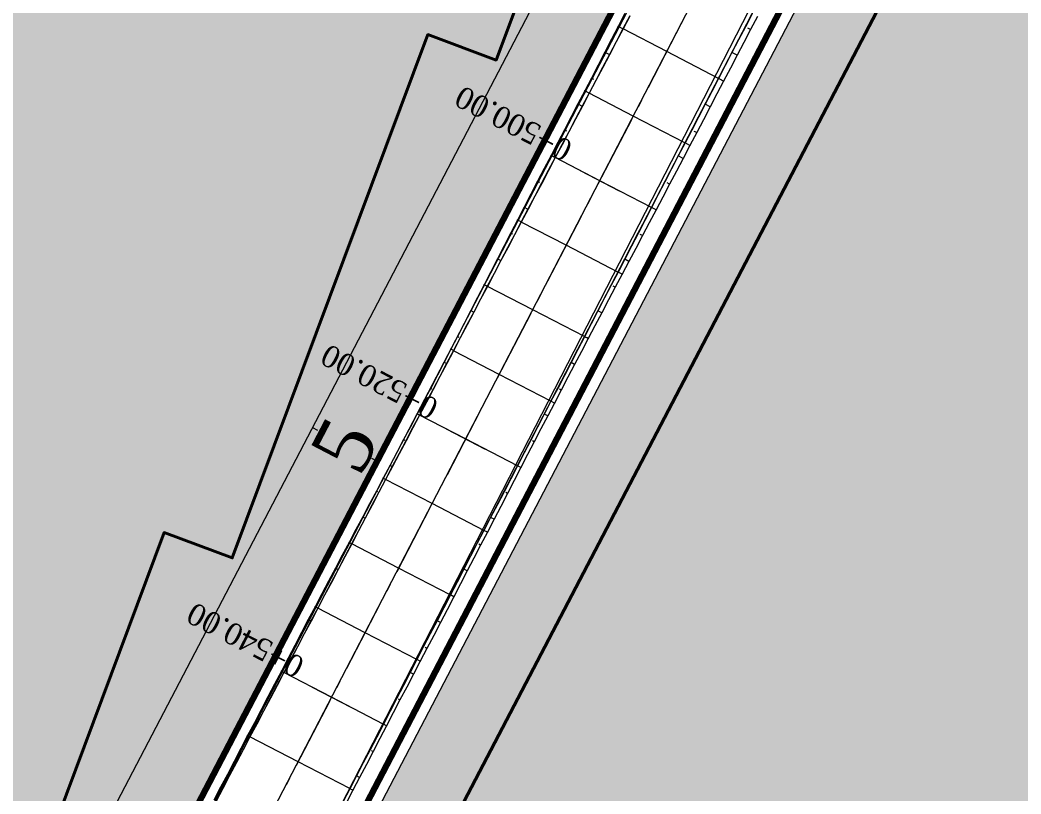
# Model space of a CAD drawing. Header units: metres. Extents: x 478603 to 489313, y 4282657 to 4289463.
# Drawn here: x 479230.1 to 479298.8, y 4286633.6 to 4286686.8 of the extents above; entities that cross this region are included whole.
import ezdxf

# ---------------------------------------------------------------- set-up
doc = ezdxf.new("R2010")
doc.units = ezdxf.units.M
for name, color, linetype, lineweight in [('ADAKENARI', 18, 'Continuous', 0), ('EKS_2', 5, 'Continuous', 0), ('EKSENLER', 3, 'Continuous', 0), ('HDA_2', 30, 'Continuous', 0), ('HDO_2', 30, 'Continuous', 0), ('KALDIRIM', 11, 'Continuous', 0), ('KYA_2', 1, 'Continuous', 20), ('KYO_2', 1, 'Continuous', 20), ('PARSEL_ALAN', 254, 'Continuous', 0), ('PARSEL_SERA_ALAN', 9, 'Continuous', 40), ('PL_ALİNMAN', 1, 'Continuous', 0), ('PL_ENKESIT', 1, 'Continuous', 0), ('PL_KM', 4, 'Continuous', 0), ('PL_KMYAZI', 30, 'Continuous', 0), ('RAKORDMAN', 3, 'Continuous', 0), ('ROL_CEPHE', 1, 'Continuous', 0), ('SEV_KYA_HDA', 3, 'Continuous', 0), ('SEV_KYO_HDO', 3, 'Continuous', 0), ('SNR_YAPIYAK', 18, 'Continuous', 0), ('YKA_2', 33, 'Continuous', 0), ('YKO_2', 33, 'Continuous', 0)]:
    doc.layers.add(name, color=color, linetype=linetype, lineweight=lineweight)
doc.styles.get("Standard").update_dxf_attribs({"font": 'times.ttf'})

msp = doc.modelspace()

# ---------------------------------------------------------------- hatches: boundary and pattern name
at = {"layer": 'PARSEL_ALAN'}
for points in [[(479207.44, 4286566.13), (479078.522, 4286614.302), (479053.516, 4286624.577), (479032.004, 4286635.94), (478964.563, 4286683.67), (478968.065, 4286688.423), (479034.161, 4286811.485), (479043.443, 4286844.133), (479302.343, 4286747.869)], [(479298.515, 4286716.47), (479302.236, 4286717.242), (479338.767, 4286687.674), (479363.604, 4286670.687), (479498.888, 4286577.307), (479499.968, 4286572.944), (479473.928, 4286523.091), (479464.491, 4286514.43), (479452.192, 4286504.422), (479445.649, 4286482.017), (479417.179, 4286482.509), (479348.224, 4286483.702), (479307.462, 4286488.78), (479198.426, 4286501.743), (479189.287, 4286507.41)]]:
    msp.add_hatch(color=256, dxfattribs=at).paths.add_polyline_path(points)
at = {"layer": 'PARSEL_SERA_ALAN'}
for points in [[(479203.047, 4286573.109), (479083.276, 4286617.863), (479086.636, 4286626.855), (479021.064, 4286651.357), (479024.425, 4286660.35), (478986.955, 4286674.351), (478990.315, 4286683.343), (478976.264, 4286688.594), (478979.624, 4286697.586), (478984.308, 4286695.836), (478997.749, 4286731.807), (479002.432, 4286730.057), (479015.873, 4286766.028), (479020.557, 4286764.278), (479033.998, 4286800.249), (479038.681, 4286798.498), (479052.122, 4286834.469), (479290.991, 4286745.214), (479280.911, 4286718.236), (479276.227, 4286719.986), (479262.786, 4286684.015), (479258.103, 4286685.765), (479244.662, 4286649.794), (479239.978, 4286651.544), (479226.537, 4286615.573), (479221.854, 4286617.324), (479205.053, 4286572.36)], [(479294.518, 4286698.023), (479379.604, 4286653.568), (479377.289, 4286649.136), (479411.324, 4286631.354), (479409.008, 4286626.922), (479443.043, 4286609.14), (479440.727, 4286604.709), (479474.762, 4286586.926), (479472.447, 4286582.495), (479489.464, 4286573.604), (479461.679, 4286520.425), (479453.171, 4286524.87), (479434.648, 4286489.417), (479426.139, 4286493.863), (479423.824, 4286489.431), (479415.315, 4286493.877), (479413, 4286489.445), (479404.491, 4286493.891), (479402.176, 4286489.459), (479393.667, 4286493.905), (479391.352, 4286489.473), (479382.843, 4286493.919), (479380.527, 4286489.487), (479372.019, 4286493.933), (479369.703, 4286489.501), (479361.195, 4286493.947), (479358.879, 4286489.515), (479350.371, 4286493.961), (479348.055, 4286489.529), (479331.038, 4286498.42), (479328.723, 4286493.988), (479320.214, 4286498.434), (479317.899, 4286494.002), (479309.39, 4286498.448), (479307.075, 4286494.016), (479290.057, 4286502.907), (479287.742, 4286498.476), (479279.233, 4286502.921), (479276.918, 4286498.49), (479259.901, 4286507.381), (479257.585, 4286502.949), (479249.077, 4286507.395), (479246.761, 4286502.963), (479238.252, 4286507.409), (479235.937, 4286502.977), (479218.92, 4286511.868), (479216.604, 4286507.437), (479208.096, 4286511.882), (479199.587, 4286516.328)]]:
    msp.add_hatch(color=256, dxfattribs=at).paths.add_polyline_path(points)

# ---------------------------------------------------------------- linework, layer by layer
at = {"layer": 'ADAKENARI', "lineweight": 100}
for p, q in [((479405.087, 4286944.623), (479137.704, 4286432.587)), ((479164.565, 4286461.555), (479297.759, 4286717.083))]:
    msp.add_line(p, q, dxfattribs=at)
at = {"layer": 'EKS_2'}
for p in [(479274.51, 4286684.603, 920.372), (479272.208, 4286680.165, 920.384), (479269.906, 4286675.727, 920.396), (479267.603, 4286671.288, 920.408), (479265.301, 4286666.85, 920.42), (479262.998, 4286662.412, 920.431), (479260.696, 4286657.973, 920.443), (479258.393, 4286653.535, 920.455), (479256.091, 4286649.097, 920.467), (479253.789, 4286644.658, 920.479), (479251.486, 4286640.22, 920.49), (479249.184, 4286635.782, 920.502)]:
    msp.add_point(p, dxfattribs=at)
at = {"layer": 'EKSENLER'}
msp.add_line((479143.934, 4286432.894), (479292.801, 4286719.862), dxfattribs=at)
at = {"layer": 'HDA_2'}
msp.add_polyline3d([(479271.969, 4286687.048, 920.32), (479271.503, 4286686.164, 920.322), (479271.037, 4286685.279, 920.325), (479270.571, 4286684.394, 920.327), (479270.105, 4286683.509, 920.329), (479269.639, 4286682.625, 920.332), (479269.173, 4286681.74, 920.334), (479268.706, 4286680.855, 920.336), (479268.24, 4286679.97, 920.339), (479267.774, 4286679.085, 920.341), (479267.308, 4286678.201, 920.344), (479266.842, 4286677.316, 920.346), (479266.376, 4286676.431, 920.348), (479265.91, 4286675.546, 920.351), (479265.444, 4286674.661, 920.353), (479264.978, 4286673.777, 920.355), (479264.512, 4286672.892, 920.358), (479264.046, 4286672.007, 920.36), (479263.58, 4286671.122, 920.362), (479263.114, 4286670.238, 920.365), (479262.648, 4286669.353, 920.367), (479262.182, 4286668.468, 920.37), (479261.716, 4286667.583, 920.372), (479261.25, 4286666.698, 920.374), (479260.784, 4286665.814, 920.377), (479260.318, 4286664.929, 920.379), (479259.852, 4286664.044, 920.381), (479259.386, 4286663.159, 920.384), (479258.92, 4286662.274, 920.386), (479258.453, 4286661.39, 920.388), (479257.987, 4286660.505, 920.391), (479257.521, 4286659.62, 920.393), (479257.055, 4286658.735, 920.396), (479256.589, 4286657.851, 920.398), (479256.123, 4286656.966, 920.4), (479255.657, 4286656.081, 920.403), (479255.191, 4286655.196, 920.405), (479254.725, 4286654.311, 920.407), (479254.259, 4286653.427, 920.41), (479253.793, 4286652.542, 920.412), (479253.327, 4286651.657, 920.414), (479252.861, 4286650.772, 920.417), (479252.395, 4286649.888, 920.419), (479251.929, 4286649.003, 920.422), (479251.463, 4286648.118, 920.424), (479250.997, 4286647.233, 920.426), (479250.531, 4286646.348, 920.429), (479250.065, 4286645.464, 920.431), (479249.599, 4286644.579, 920.433), (479249.133, 4286643.694, 920.436), (479248.667, 4286642.809, 920.438), (479248.2, 4286641.924, 920.44), (479247.734, 4286641.04, 920.443), (479247.268, 4286640.155, 920.445), (479246.802, 4286639.27, 920.448), (479246.336, 4286638.385, 920.45), (479245.87, 4286637.501, 920.452), (479245.404, 4286636.616, 920.455), (479244.938, 4286635.731, 920.457), (479244.472, 4286634.846, 920.459), (479244.006, 4286633.961, 920.462), (479243.54, 4286633.077, 920.464)], dxfattribs=at)
for p in [(479271.503, 4286686.164, 920.322), (479269.173, 4286681.74, 920.334), (479266.842, 4286677.316, 920.346), (479264.512, 4286672.892, 920.358), (479262.182, 4286668.468, 920.37), (479259.852, 4286664.044, 920.381), (479257.521, 4286659.62, 920.393), (479255.191, 4286655.196, 920.405), (479252.861, 4286650.772, 920.417), (479250.531, 4286646.348, 920.429), (479248.2, 4286641.924, 920.44), (479245.87, 4286637.501, 920.452)]:
    msp.add_point(p, dxfattribs=at)
at = {"layer": 'HDO_2'}
msp.add_polyline3d([(479280.372, 4286687.195, 920.31), (479279.912, 4286686.308, 920.313), (479279.451, 4286685.42, 920.315), (479278.991, 4286684.532, 920.318), (479278.53, 4286683.645, 920.32), (479278.07, 4286682.757, 920.322), (479277.609, 4286681.869, 920.325), (479277.149, 4286680.982, 920.327), (479276.688, 4286680.094, 920.329), (479276.228, 4286679.206, 920.332), (479275.768, 4286678.319, 920.334), (479275.307, 4286677.431, 920.336), (479274.847, 4286676.543, 920.339), (479274.386, 4286675.656, 920.341), (479273.926, 4286674.768, 920.344), (479273.465, 4286673.88, 920.346), (479273.005, 4286672.993, 920.348), (479272.544, 4286672.105, 920.351), (479272.084, 4286671.217, 920.353), (479271.623, 4286670.33, 920.355), (479271.163, 4286669.442, 920.358), (479270.702, 4286668.554, 920.36), (479270.242, 4286667.667, 920.362), (479269.781, 4286666.779, 920.365), (479269.321, 4286665.891, 920.367), (479268.86, 4286665.004, 920.37), (479268.4, 4286664.116, 920.372), (479267.939, 4286663.228, 920.374), (479267.479, 4286662.34, 920.377), (479267.018, 4286661.453, 920.379), (479266.558, 4286660.565, 920.381), (479266.097, 4286659.677, 920.384), (479265.637, 4286658.79, 920.386), (479265.176, 4286657.902, 920.388), (479264.716, 4286657.014, 920.391), (479264.255, 4286656.127, 920.393), (479263.795, 4286655.239, 920.396), (479263.334, 4286654.351, 920.398), (479262.874, 4286653.464, 920.4), (479262.413, 4286652.576, 920.403), (479261.953, 4286651.688, 920.405), (479261.493, 4286650.801, 920.407), (479261.032, 4286649.913, 920.41), (479260.572, 4286649.025, 920.412), (479260.111, 4286648.138, 920.414), (479259.651, 4286647.25, 920.417), (479259.19, 4286646.362, 920.419), (479258.73, 4286645.475, 920.422), (479258.269, 4286644.587, 920.424), (479257.809, 4286643.699, 920.426), (479257.348, 4286642.812, 920.429), (479256.888, 4286641.924, 920.431), (479256.427, 4286641.036, 920.433), (479255.967, 4286640.149, 920.436), (479255.506, 4286639.261, 920.438), (479255.046, 4286638.373, 920.44), (479254.585, 4286637.486, 920.443), (479254.125, 4286636.598, 920.445), (479253.664, 4286635.71, 920.448), (479253.204, 4286634.823, 920.45), (479252.743, 4286633.935, 920.452), (479252.283, 4286633.047, 920.455)], dxfattribs=at)
for p in [(479278.07, 4286682.757, 920.322), (479275.768, 4286678.319, 920.334), (479273.465, 4286673.88, 920.346), (479271.163, 4286669.442, 920.358), (479268.86, 4286665.004, 920.37), (479266.558, 4286660.565, 920.381), (479264.255, 4286656.127, 920.393), (479261.953, 4286651.688, 920.405), (479259.651, 4286647.25, 920.417), (479257.348, 4286642.812, 920.429), (479255.046, 4286638.373, 920.44), (479252.743, 4286633.935, 920.452)]:
    msp.add_point(p, dxfattribs=at)
at = {"layer": 'KALDIRIM'}
for p, q in [((479491.757, 4287108.732), (479141.95, 4286438.657)), ((479164.189, 4286463.251), (479296.373, 4286718.061))]:
    msp.add_line(p, q, dxfattribs=at)
at = {"layer": 'KYA_2'}
msp.add_polyline3d([(479271.638, 4286687.22, 924.031), (479271.174, 4286686.334, 924.025), (479270.713, 4286685.447, 923.957), (479270.254, 4286684.559, 923.889), (479269.794, 4286683.67, 923.821), (479269.335, 4286682.782, 923.753), (479268.875, 4286681.894, 923.685), (479268.413, 4286681.007, 923.649), (479267.95, 4286680.121, 923.613), (479267.487, 4286679.234, 923.577), (479267.024, 4286678.348, 923.541), (479266.562, 4286677.461, 923.505), (479266.101, 4286676.574, 923.445), (479265.64, 4286675.687, 923.384), (479265.179, 4286674.799, 923.324), (479264.719, 4286673.911, 923.264), (479264.259, 4286673.023, 923.204), (479263.8, 4286672.134, 923.122), (479263.342, 4286671.246, 923.041), (479262.884, 4286670.357, 922.959), (479262.425, 4286669.468, 922.878), (479261.966, 4286668.58, 922.796), (479261.507, 4286667.691, 922.723), (479261.048, 4286666.803, 922.65), (479260.588, 4286665.915, 922.578), (479260.129, 4286665.027, 922.505), (479259.67, 4286664.138, 922.432), (479259.211, 4286663.25, 922.362), (479258.752, 4286662.361, 922.292), (479258.293, 4286661.473, 922.222), (479257.833, 4286660.585, 922.152), (479257.371, 4286659.698, 922.082), (479256.906, 4286658.813, 922.11), (479256.437, 4286657.929, 922.139), (479255.968, 4286657.046, 922.168), (479255.499, 4286656.163, 922.196), (479255.03, 4286655.28, 922.225), (479254.56, 4286654.397, 922.262), (479254.091, 4286653.514, 922.299), (479253.622, 4286652.631, 922.335), (479253.153, 4286651.748, 922.372), (479252.684, 4286650.864, 922.409), (479252.217, 4286649.98, 922.416), (479251.75, 4286649.096, 922.423), (479251.283, 4286648.211, 922.43), (479250.817, 4286647.326, 922.437), (479250.352, 4286646.441, 922.444), (479249.887, 4286645.556, 922.421), (479249.424, 4286644.67, 922.397), (479248.96, 4286643.784, 922.374), (479248.496, 4286642.897, 922.351), (479248.033, 4286642.011, 922.327), (479247.569, 4286641.125, 922.301), (479247.106, 4286640.239, 922.275), (479246.642, 4286639.353, 922.249), (479246.179, 4286638.467, 922.223), (479245.715, 4286637.581, 922.197), (479245.252, 4286636.695, 922.167), (479244.789, 4286635.809, 922.137), (479244.326, 4286634.922, 922.107), (479243.862, 4286634.036, 922.077), (479243.399, 4286633.15, 922.047)], dxfattribs=at)
for p in [(479271.174, 4286686.334, 924.025), (479268.875, 4286681.894, 923.685), (479266.562, 4286677.461, 923.505), (479264.259, 4286673.023, 923.204), (479261.966, 4286668.58, 922.796), (479259.67, 4286664.138, 922.432), (479257.371, 4286659.698, 922.082), (479255.03, 4286655.28, 922.225), (479252.684, 4286650.864, 922.409), (479250.352, 4286646.441, 922.444), (479248.033, 4286642.011, 922.327), (479245.715, 4286637.581, 922.197)]:
    msp.add_point(p, dxfattribs=at)
at = {"layer": 'KYO_2'}
msp.add_polyline3d([(479280.735, 4286687.007, 924.399), (479280.273, 4286686.12, 924.376), (479279.81, 4286685.234, 924.352), (479279.347, 4286684.347, 924.329), (479278.884, 4286683.461, 924.306), (479278.421, 4286682.575, 924.282), (479277.958, 4286681.688, 924.252), (479277.495, 4286680.802, 924.221), (479277.032, 4286679.916, 924.19), (479276.568, 4286679.03, 924.159), (479276.104, 4286678.144, 924.128), (479275.64, 4286677.258, 924.076), (479275.174, 4286676.373, 924.024), (479274.709, 4286675.488, 923.972), (479274.244, 4286674.603, 923.92), (479273.778, 4286673.718, 923.869), (479273.311, 4286672.834, 923.798), (479272.844, 4286671.949, 923.727), (479272.377, 4286671.065, 923.656), (479271.91, 4286670.181, 923.585), (479271.443, 4286669.297, 923.514), (479270.977, 4286668.412, 923.456), (479270.51, 4286667.527, 923.398), (479270.045, 4286666.642, 923.34), (479269.579, 4286665.757, 923.283), (479269.114, 4286664.872, 923.225), (479268.649, 4286663.986, 923.187), (479268.185, 4286663.101, 923.15), (479267.721, 4286662.215, 923.113), (479267.257, 4286661.329, 923.076), (479266.794, 4286660.443, 923.038), (479266.331, 4286659.556, 923.022), (479265.868, 4286658.67, 923.005), (479265.406, 4286657.783, 922.988), (479264.944, 4286656.896, 922.971), (479264.483, 4286656.009, 922.955), (479264.023, 4286655.121, 922.971), (479263.564, 4286654.233, 922.988), (479263.105, 4286653.344, 923.005), (479262.646, 4286652.456, 923.021), (479262.187, 4286651.567, 923.038), (479261.727, 4286650.679, 923.046), (479261.268, 4286649.791, 923.054), (479260.808, 4286648.903, 923.062), (479260.348, 4286648.015, 923.07), (479259.887, 4286647.128, 923.078), (479259.425, 4286646.241, 923.055), (479258.962, 4286645.354, 923.033), (479258.499, 4286644.468, 923.011), (479258.036, 4286643.581, 922.989), (479257.573, 4286642.695, 922.966), (479257.111, 4286641.808, 922.944), (479256.648, 4286640.922, 922.922), (479256.185, 4286640.035, 922.899), (479255.723, 4286639.149, 922.877), (479255.26, 4286638.262, 922.854), (479254.798, 4286637.376, 922.833), (479254.335, 4286636.489, 922.813), (479253.873, 4286635.602, 922.792), (479253.41, 4286634.716, 922.772), (479252.947, 4286633.829, 922.751), (479252.484, 4286632.943, 922.722)], dxfattribs=at)
for p in [(479278.421, 4286682.575, 924.282), (479276.104, 4286678.144, 924.128), (479273.778, 4286673.718, 923.869), (479271.443, 4286669.297, 923.514), (479269.114, 4286664.872, 923.225), (479266.794, 4286660.443, 923.038), (479264.483, 4286656.009, 922.955), (479262.187, 4286651.567, 923.038), (479259.887, 4286647.128, 923.078), (479257.573, 4286642.695, 922.966), (479255.26, 4286638.262, 922.854), (479252.947, 4286633.829, 922.751)]:
    msp.add_point(p, dxfattribs=at)
at = {"layer": 'PARSEL_ALAN'}
for points in [[(479207.44, 4286566.13, 919.99), (479078.522, 4286614.302, 906.873), (479053.516, 4286624.577, 904.793), (479032.004, 4286635.94, 901.935), (478964.563, 4286683.67, 898.842), (478968.065, 4286688.423, 898.871), (479034.161, 4286811.485, 898.734), (479043.443, 4286844.133, 899.166), (479302.343, 4286747.869, 922.414), (479207.44, 4286566.13, 919.99)], [(479207.44, 4286566.13, 0), (479078.522, 4286614.302, 0), (479053.516, 4286624.577, 0), (479032.004, 4286635.94, 0), (478964.563, 4286683.67, 0), (478968.065, 4286688.423, 0), (479034.161, 4286811.485, 0), (479043.443, 4286844.133, 0), (479302.343, 4286747.869, 0), (479207.44, 4286566.13, 0)], [(479298.515, 4286716.47, 921.094), (479302.236, 4286717.242, 919.873), (479338.767, 4286687.674, 924.909), (479363.604, 4286670.687, 927.047), (479498.888, 4286577.307, 935.494), (479499.968, 4286572.944, 935.676), (479473.928, 4286523.091, 935.649), (479464.491, 4286514.43, 935.434), (479452.192, 4286504.422, 935.044), (479445.649, 4286482.017, 935.051), (479417.179, 4286482.509, 933.671), (479348.224, 4286483.702, 930.256), (479307.462, 4286488.78, 928.1), (479198.426, 4286501.743, 922.102), (479189.287, 4286507.41, 921.584), (479298.515, 4286716.47, 921.094)], [(479298.515, 4286716.47, 0), (479302.236, 4286717.242, 0), (479338.767, 4286687.674, 0), (479363.604, 4286670.687, 0), (479498.888, 4286577.307, 0), (479499.968, 4286572.944, 0), (479473.928, 4286523.091, 0), (479464.491, 4286514.43, 0), (479452.192, 4286504.422, 0), (479445.649, 4286482.017, 0), (479417.179, 4286482.509, 0), (479348.224, 4286483.702, 0), (479307.462, 4286488.78, 0), (479198.426, 4286501.743, 0), (479189.287, 4286507.41, 0), (479298.515, 4286716.47, 0)]]:
    msp.add_polyline3d(points, close=True, dxfattribs=at)
at = {"layer": 'PARSEL_SERA_ALAN'}
for points in [[(479290.991, 4286745.214, 0), (479280.911, 4286718.236, 0), (479276.227, 4286719.986, 0), (479262.786, 4286684.015, 0), (479258.103, 4286685.765, 0), (479244.662, 4286649.794, 0), (479239.978, 4286651.544, 0), (479226.537, 4286615.573, 0), (479221.854, 4286617.324, 0), (479205.053, 4286572.36, 0), (479203.047, 4286573.109, 0), (479203.047, 4286573.109, 0), (479083.276, 4286617.863, 0), (479086.636, 4286626.855, 0), (479021.064, 4286651.357, 0), (479024.425, 4286660.35, 0), (478986.955, 4286674.351, 0), (478990.315, 4286683.343, 0), (478976.264, 4286688.594, 0), (478979.624, 4286697.586, 0), (478984.308, 4286695.836, 0), (478997.749, 4286731.807, 0)], [(479290.991, 4286745.214, 0), (479280.911, 4286718.236, 0), (479276.227, 4286719.986, 0), (479262.786, 4286684.015, 0), (479258.103, 4286685.765, 0), (479244.662, 4286649.794, 0), (479239.978, 4286651.544, 0), (479226.537, 4286615.573, 0), (479221.854, 4286617.324, 0), (479205.053, 4286572.36, 0), (479203.047, 4286573.109, 0), (479203.047, 4286573.109, 0), (479083.276, 4286617.863, 0), (479086.636, 4286626.855, 0), (479021.064, 4286651.357, 0), (479024.425, 4286660.35, 0), (478986.955, 4286674.351, 0), (478990.315, 4286683.343, 0), (478976.264, 4286688.594, 0), (478979.624, 4286697.586, 0), (478984.308, 4286695.836, 0), (478997.749, 4286731.807, 0)], [(479307.075, 4286494.016, 0), (479290.057, 4286502.907, 0), (479287.742, 4286498.476, 0), (479279.233, 4286502.921, 0), (479276.918, 4286498.49, 0), (479259.901, 4286507.381, 0), (479257.585, 4286502.949, 0), (479249.077, 4286507.395, 0), (479246.761, 4286502.963, 0), (479238.252, 4286507.409, 0), (479235.937, 4286502.977, 0), (479218.92, 4286511.868, 0), (479216.604, 4286507.437, 0), (479208.096, 4286511.882, 0), (479199.587, 4286516.328, 0), (479294.518, 4286698.023, 0), (479294.518, 4286698.023, 0), (479379.604, 4286653.568, 0)], [(479307.075, 4286494.016, 0), (479290.057, 4286502.907, 0), (479287.742, 4286498.476, 0), (479279.233, 4286502.921, 0), (479276.918, 4286498.49, 0), (479259.901, 4286507.381, 0), (479257.585, 4286502.949, 0), (479249.077, 4286507.395, 0), (479246.761, 4286502.963, 0), (479238.252, 4286507.409, 0), (479235.937, 4286502.977, 0), (479218.92, 4286511.868, 0), (479216.604, 4286507.437, 0), (479208.096, 4286511.882, 0), (479199.587, 4286516.328, 0), (479294.518, 4286698.023, 0), (479294.518, 4286698.023, 0), (479379.604, 4286653.568, 0)]]:
    msp.add_polyline3d(points, dxfattribs=at)
at = {"layer": 'PL_ALİNMAN'}
for p, q in [((479275.533, 4286686.575), (479273.231, 4286682.136)), ((479272.77, 4286681.249), (479272.54, 4286680.805)), ((479272.079, 4286679.917), (479269.777, 4286675.479)), ((479269.317, 4286674.591), (479269.086, 4286674.147)), ((479268.626, 4286673.26), (479266.323, 4286668.821)), ((479265.863, 4286667.934), (479265.633, 4286667.49)), ((479265.172, 4286666.602), (479262.87, 4286662.164)), ((479262.409, 4286661.276), (479262.179, 4286660.832)), ((479261.719, 4286659.945), (479259.416, 4286655.506)), ((479258.956, 4286654.619), (479258.725, 4286654.175)), ((479258.265, 4286653.287), (479255.963, 4286648.849)), ((479255.502, 4286647.961), (479255.272, 4286647.517)), ((479254.811, 4286646.63), (479252.509, 4286642.191)), ((479252.048, 4286641.304), (479251.818, 4286640.86)), ((479251.358, 4286639.972), (479249.055, 4286635.534)), ((479248.595, 4286634.646), (479248.365, 4286634.202))]:
    msp.add_line(p, q, dxfattribs=at)
at = {"layer": 'PL_ENKESIT'}
for points in [[(479278.421, 4286682.575, 924.282), (479278.07, 4286682.757, 920.322), (479278.061, 4286682.761, 920.372), (479274.51, 4286684.603, 920.372), (479271.512, 4286686.159, 920.372), (479271.503, 4286686.164, 920.322), (479271.174, 4286686.334, 924.025)], [(479276.104, 4286678.144, 924.128), (479275.768, 4286678.319, 920.334), (479275.759, 4286678.323, 920.384), (479272.208, 4286680.165, 920.384), (479269.181, 4286681.735, 920.384), (479269.173, 4286681.74, 920.334), (479268.875, 4286681.894, 923.685)], [(479273.778, 4286673.718, 923.869), (479273.465, 4286673.88, 920.346), (479273.456, 4286673.885, 920.396), (479269.906, 4286675.727, 920.396), (479266.851, 4286677.311, 920.396), (479266.842, 4286677.316, 920.346), (479266.562, 4286677.461, 923.505)], [(479271.443, 4286669.297, 923.514), (479271.163, 4286669.442, 920.358), (479271.154, 4286669.446, 920.408), (479267.603, 4286671.288, 920.408), (479264.521, 4286672.887, 920.408), (479264.512, 4286672.892, 920.358), (479264.259, 4286673.023, 923.204)], [(479269.114, 4286664.872, 923.225), (479268.86, 4286665.004, 920.37), (479268.851, 4286665.008, 920.42), (479265.301, 4286666.85, 920.42), (479262.191, 4286668.463, 920.42), (479262.182, 4286668.468, 920.37), (479261.966, 4286668.58, 922.796)], [(479266.794, 4286660.443, 923.038), (479266.558, 4286660.565, 920.381), (479266.549, 4286660.57, 920.431), (479262.998, 4286662.412, 920.431), (479259.86, 4286664.039, 920.431), (479259.852, 4286664.044, 920.381), (479259.67, 4286664.138, 922.432)], [(479264.483, 4286656.009, 922.955), (479264.255, 4286656.127, 920.393), (479264.247, 4286656.131, 920.443), (479260.696, 4286657.973, 920.443), (479257.53, 4286659.616, 920.443), (479257.521, 4286659.62, 920.393), (479257.371, 4286659.698, 922.082)], [(479262.187, 4286651.567, 923.038), (479261.953, 4286651.688, 920.405), (479261.944, 4286651.693, 920.455), (479258.393, 4286653.535, 920.455), (479255.2, 4286655.192, 920.455), (479255.191, 4286655.196, 920.405), (479255.03, 4286655.28, 922.225)], [(479259.887, 4286647.128, 923.078), (479259.651, 4286647.25, 920.417), (479259.642, 4286647.255, 920.467), (479256.091, 4286649.097, 920.467), (479252.87, 4286650.768, 920.467), (479252.861, 4286650.772, 920.417), (479252.684, 4286650.864, 922.409)], [(479257.573, 4286642.695, 922.966), (479257.348, 4286642.812, 920.429), (479257.339, 4286642.816, 920.479), (479253.789, 4286644.658, 920.479), (479250.54, 4286646.344, 920.479), (479250.531, 4286646.348, 920.429), (479250.352, 4286646.441, 922.444)], [(479255.26, 4286638.262, 922.854), (479255.046, 4286638.373, 920.44), (479255.037, 4286638.378, 920.49), (479251.486, 4286640.22, 920.49), (479248.209, 4286641.92, 920.49), (479248.2, 4286641.924, 920.44), (479248.033, 4286642.011, 922.327)], [(479252.947, 4286633.829, 922.751), (479252.743, 4286633.935, 920.452), (479252.734, 4286633.94, 920.502), (479249.184, 4286635.782, 920.502), (479245.879, 4286637.496, 920.502), (479245.87, 4286637.501, 920.452), (479245.715, 4286637.581, 922.197)]]:
    msp.add_polyline3d(points, dxfattribs=at)
at = {"layer": 'PL_KM'}
for p, q in [((479268.574, 4286676.417), (479271.237, 4286675.036)), ((479259.364, 4286658.664), (479262.027, 4286657.283)), ((479250.155, 4286640.911), (479252.818, 4286639.529))]:
    msp.add_line(p, q, dxfattribs=at)
at = {"layer": 'RAKORDMAN'}
for p, q in [((479305.076, 4286751.135, 923.341), (479231.221, 4286609.66, 919.99)), ((479308.085, 4286741.953, 923.558), (479252.104, 4286632.724, 922.656))]:
    msp.add_line(p, q, dxfattribs=at)
at = {"layer": 'ROL_CEPHE'}
for p, q in [((479250.17, 4286658.759), (479250.524, 4286658.574)), ((479254.602, 4286656.445), (479254.247, 4286656.63))]:
    msp.add_line(p, q, dxfattribs=at)
at = {"layer": 'SEV_KYA_HDA'}
for p, q in [((479271.174, 4286686.334, 924.025), (479271.338, 4286686.249, 922.174)), ((479270.254, 4286684.559, 923.889), (479270.571, 4286684.394, 920.327)), ((479269.335, 4286682.782, 923.753), (479269.487, 4286682.703, 922.042)), ((479268.413, 4286681.007, 923.649), (479268.706, 4286680.855, 920.336)), ((479267.487, 4286679.234, 923.577), (479267.631, 4286679.16, 921.959)), ((479266.562, 4286677.461, 923.505), (479266.842, 4286677.316, 920.346)), ((479265.64, 4286675.687, 923.384), (479265.775, 4286675.616, 921.868)), ((479264.719, 4286673.911, 923.264), (479264.978, 4286673.777, 920.355)), ((479263.8, 4286672.134, 923.122), (479263.923, 4286672.071, 921.741)), ((479262.884, 4286670.357, 922.959), (479263.114, 4286670.238, 920.365)), ((479261.966, 4286668.58, 922.796), (479262.074, 4286668.524, 921.583)), ((479261.048, 4286666.803, 922.65), (479261.25, 4286666.698, 920.374)), ((479260.129, 4286665.027, 922.505), (479260.223, 4286664.978, 921.442)), ((479259.211, 4286663.25, 922.362), (479259.386, 4286663.159, 920.384)), ((479258.293, 4286661.473, 922.222), (479258.373, 4286661.431, 921.305)), ((479257.371, 4286659.698, 922.082), (479257.521, 4286659.62, 920.393)), ((479256.437, 4286657.929, 922.139), (479256.513, 4286657.89, 921.268)), ((479255.499, 4286656.163, 922.196), (479255.657, 4286656.081, 920.403)), ((479254.56, 4286654.397, 922.262), (479254.643, 4286654.354, 921.334)), ((479253.622, 4286652.631, 922.335), (479253.793, 4286652.542, 920.412)), ((479252.684, 4286650.864, 922.409), (479252.772, 4286650.818, 921.413)), ((479251.75, 4286649.096, 922.423), (479251.929, 4286649.003, 920.422)), ((479250.817, 4286647.326, 922.437), (479250.907, 4286647.28, 921.432)), ((479249.887, 4286645.556, 922.421), (479250.065, 4286645.464, 920.431)), ((479248.96, 4286643.784, 922.374), (479249.046, 4286643.739, 921.405)), ((479248.033, 4286642.011, 922.327), (479248.2, 4286641.924, 920.44)), ((479247.106, 4286640.239, 922.275), (479247.187, 4286640.197, 921.36)), ((479246.179, 4286638.467, 922.223), (479246.336, 4286638.385, 920.45)), ((479245.252, 4286636.695, 922.167), (479245.328, 4286636.655, 921.311)), ((479244.326, 4286634.922, 922.107), (479244.472, 4286634.846, 920.459))]:
    msp.add_line(p, q, dxfattribs=at)
at = {"layer": 'SEV_KYO_HDO'}
for p, q in [((479280.273, 4286686.12, 924.376), (479280.092, 4286686.214, 922.344)), ((479279.347, 4286684.347, 924.329), (479278.991, 4286684.532, 920.318)), ((479278.421, 4286682.575, 924.282), (479278.246, 4286682.666, 922.302)), ((479277.495, 4286680.802, 924.221), (479277.149, 4286680.982, 920.327)), ((479276.568, 4286679.03, 924.159), (479276.398, 4286679.118, 922.245)), ((479275.64, 4286677.258, 924.076), (479275.307, 4286677.431, 920.336)), ((479274.709, 4286675.488, 923.972), (479274.548, 4286675.572, 922.157)), ((479273.778, 4286673.718, 923.869), (479273.465, 4286673.88, 920.346)), ((479272.844, 4286671.949, 923.727), (479272.694, 4286672.027, 922.039)), ((479271.91, 4286670.181, 923.585), (479271.623, 4286670.33, 920.355)), ((479270.977, 4286668.412, 923.456), (479270.839, 4286668.483, 921.908)), ((479270.045, 4286666.642, 923.34), (479269.781, 4286666.779, 920.365)), ((479269.114, 4286664.872, 923.225), (479268.987, 4286664.938, 921.797)), ((479268.185, 4286663.101, 923.15), (479267.939, 4286663.228, 920.374)), ((479267.257, 4286661.329, 923.076), (479267.138, 4286661.391, 921.727)), ((479266.331, 4286659.556, 923.022), (479266.097, 4286659.677, 920.384)), ((479265.406, 4286657.783, 922.988), (479265.291, 4286657.843, 921.688)), ((479264.483, 4286656.009, 922.955), (479264.255, 4286656.127, 920.393)), ((479263.564, 4286654.233, 922.988), (479263.449, 4286654.292, 921.693)), ((479262.646, 4286652.456, 923.021), (479262.413, 4286652.576, 920.403)), ((479261.727, 4286650.679, 923.046), (479261.61, 4286650.74, 921.727)), ((479260.808, 4286648.903, 923.062), (479260.572, 4286649.025, 920.412)), ((479259.887, 4286647.128, 923.078), (479259.769, 4286647.189, 921.747)), ((479258.962, 4286645.354, 923.033), (479258.73, 4286645.475, 920.422)), ((479258.036, 4286643.581, 922.989), (479257.922, 4286643.64, 921.707)), ((479257.111, 4286641.808, 922.944), (479256.888, 4286641.924, 920.431)), ((479256.185, 4286640.035, 922.899), (479256.076, 4286640.092, 921.667)), ((479255.26, 4286638.262, 922.854), (479255.046, 4286638.373, 920.44)), ((479254.335, 4286636.489, 922.813), (479254.23, 4286636.544, 921.629)), ((479253.41, 4286634.716, 922.772), (479253.204, 4286634.823, 920.45))]:
    msp.add_line(p, q, dxfattribs=at)
at = {"layer": 'SNR_YAPIYAK'}
for p, q in [((479295.287, 4286745.158, 919.99), (479205.053, 4286572.36, 919.99)), ((479195.869, 4286509.212, 923.247), (479301.507, 4286711.4, 923.247))]:
    msp.add_line(p, q, dxfattribs=at)
at = {"layer": 'YKA_2'}
msp.add_polyline3d([(479271.978, 4286687.044, 920.37), (479271.512, 4286686.159, 920.372), (479271.046, 4286685.274, 920.375), (479270.58, 4286684.389, 920.377), (479270.113, 4286683.505, 920.379), (479269.647, 4286682.62, 920.382), (479269.181, 4286681.735, 920.384), (479268.715, 4286680.85, 920.386), (479268.249, 4286679.966, 920.389), (479267.783, 4286679.081, 920.391), (479267.317, 4286678.196, 920.394), (479266.851, 4286677.311, 920.396), (479266.385, 4286676.426, 920.398), (479265.919, 4286675.542, 920.401), (479265.453, 4286674.657, 920.403), (479264.987, 4286673.772, 920.405), (479264.521, 4286672.887, 920.408), (479264.055, 4286672.003, 920.41), (479263.589, 4286671.118, 920.412), (479263.123, 4286670.233, 920.415), (479262.657, 4286669.348, 920.417), (479262.191, 4286668.463, 920.42), (479261.725, 4286667.579, 920.422), (479261.259, 4286666.694, 920.424), (479260.793, 4286665.809, 920.427), (479260.327, 4286664.924, 920.429), (479259.86, 4286664.039, 920.431), (479259.394, 4286663.155, 920.434), (479258.928, 4286662.27, 920.436), (479258.462, 4286661.385, 920.438), (479257.996, 4286660.5, 920.441), (479257.53, 4286659.616, 920.443), (479257.064, 4286658.731, 920.446), (479256.598, 4286657.846, 920.448), (479256.132, 4286656.961, 920.45), (479255.666, 4286656.076, 920.453), (479255.2, 4286655.192, 920.455), (479254.734, 4286654.307, 920.457), (479254.268, 4286653.422, 920.46), (479253.802, 4286652.537, 920.462), (479253.336, 4286651.652, 920.464), (479252.87, 4286650.768, 920.467), (479252.404, 4286649.883, 920.469), (479251.938, 4286648.998, 920.472), (479251.472, 4286648.113, 920.474), (479251.006, 4286647.229, 920.476), (479250.54, 4286646.344, 920.479), (479250.074, 4286645.459, 920.481), (479249.607, 4286644.574, 920.483), (479249.141, 4286643.689, 920.486), (479248.675, 4286642.805, 920.488), (479248.209, 4286641.92, 920.49), (479247.743, 4286641.035, 920.493), (479247.277, 4286640.15, 920.495), (479246.811, 4286639.266, 920.497), (479246.345, 4286638.381, 920.5), (479245.879, 4286637.496, 920.502), (479245.413, 4286636.611, 920.505), (479244.947, 4286635.726, 920.507), (479244.481, 4286634.842, 920.509), (479244.015, 4286633.957, 920.512), (479243.549, 4286633.072, 920.514)], dxfattribs=at)
for p in [(479271.512, 4286686.159, 920.372), (479269.181, 4286681.735, 920.384), (479266.851, 4286677.311, 920.396), (479264.521, 4286672.887, 920.408), (479262.191, 4286668.463, 920.42), (479259.86, 4286664.039, 920.431), (479257.53, 4286659.616, 920.443), (479255.2, 4286655.192, 920.455), (479252.87, 4286650.768, 920.467), (479250.54, 4286646.344, 920.479), (479248.209, 4286641.92, 920.49), (479245.879, 4286637.496, 920.502)]:
    msp.add_point(p, dxfattribs=at)
at = {"layer": 'YKO_2'}
msp.add_polyline3d([(479280.363, 4286687.2, 920.36), (479279.903, 4286686.312, 920.363), (479279.442, 4286685.424, 920.365), (479278.982, 4286684.537, 920.368), (479278.522, 4286683.649, 920.37), (479278.061, 4286682.761, 920.372), (479277.601, 4286681.874, 920.375), (479277.14, 4286680.986, 920.377), (479276.68, 4286680.098, 920.379), (479276.219, 4286679.211, 920.382), (479275.759, 4286678.323, 920.384), (479275.298, 4286677.435, 920.386), (479274.838, 4286676.548, 920.389), (479274.377, 4286675.66, 920.391), (479273.917, 4286674.772, 920.394), (479273.456, 4286673.885, 920.396), (479272.996, 4286672.997, 920.398), (479272.535, 4286672.109, 920.401), (479272.075, 4286671.222, 920.403), (479271.614, 4286670.334, 920.405), (479271.154, 4286669.446, 920.408), (479270.693, 4286668.559, 920.41), (479270.233, 4286667.671, 920.412), (479269.772, 4286666.783, 920.415), (479269.312, 4286665.896, 920.417), (479268.851, 4286665.008, 920.42), (479268.391, 4286664.12, 920.422), (479267.93, 4286663.233, 920.424), (479267.47, 4286662.345, 920.427), (479267.009, 4286661.457, 920.429), (479266.549, 4286660.57, 920.431), (479266.088, 4286659.682, 920.434), (479265.628, 4286658.794, 920.436), (479265.168, 4286657.907, 920.438), (479264.707, 4286657.019, 920.441), (479264.247, 4286656.131, 920.443), (479263.786, 4286655.244, 920.446), (479263.326, 4286654.356, 920.448), (479262.865, 4286653.468, 920.45), (479262.405, 4286652.581, 920.453), (479261.944, 4286651.693, 920.455), (479261.484, 4286650.805, 920.457), (479261.023, 4286649.918, 920.46), (479260.563, 4286649.03, 920.462), (479260.102, 4286648.142, 920.464), (479259.642, 4286647.255, 920.467), (479259.181, 4286646.367, 920.469), (479258.721, 4286645.479, 920.472), (479258.26, 4286644.592, 920.474), (479257.8, 4286643.704, 920.476), (479257.339, 4286642.816, 920.479), (479256.879, 4286641.929, 920.481), (479256.418, 4286641.041, 920.483), (479255.958, 4286640.153, 920.486), (479255.497, 4286639.266, 920.488), (479255.037, 4286638.378, 920.49), (479254.576, 4286637.49, 920.493), (479254.116, 4286636.603, 920.495), (479253.655, 4286635.715, 920.497), (479253.195, 4286634.827, 920.5), (479252.734, 4286633.94, 920.502), (479252.274, 4286633.052, 920.505)], dxfattribs=at)
for p in [(479278.061, 4286682.761, 920.372), (479275.759, 4286678.323, 920.384), (479273.456, 4286673.885, 920.396), (479271.154, 4286669.446, 920.408), (479268.851, 4286665.008, 920.42), (479266.549, 4286660.57, 920.431), (479264.247, 4286656.131, 920.443), (479261.944, 4286651.693, 920.455), (479259.642, 4286647.255, 920.467), (479257.339, 4286642.816, 920.479), (479255.037, 4286638.378, 920.49), (479252.734, 4286633.94, 920.502)]:
    msp.add_point(p, dxfattribs=at)

# ---------------------------------------------------------------- texts
at = {"layer": 'PL_KMYAZI'}
for s, p in [('0+500.00', (479268.155, 4286678.325)), ('0+520.00', (479258.946, 4286660.571)), ('0+540.00', (479249.736, 4286642.818))]:
    msp.add_text(s, height=1.5, rotation=512.58171, dxfattribs=at).set_placement(p)
at = {"layer": 'ROL_CEPHE'}
msp.add_text('5', height=4, rotation=422.42671, dxfattribs=at).set_placement((479253.426, 4286655.273))

doc.saveas('drawing.dxf')
